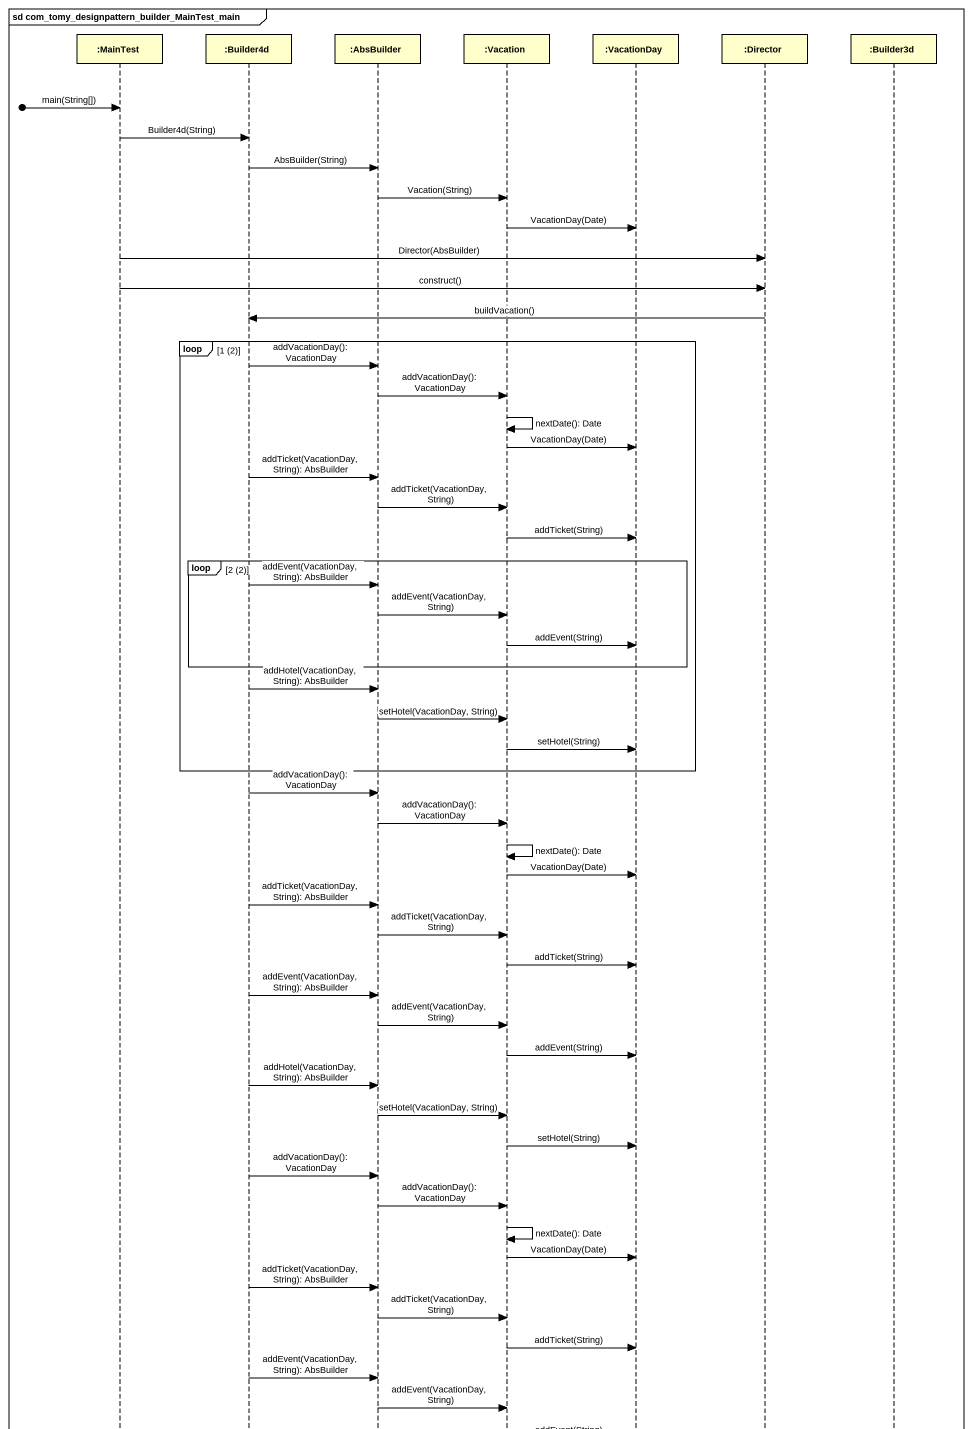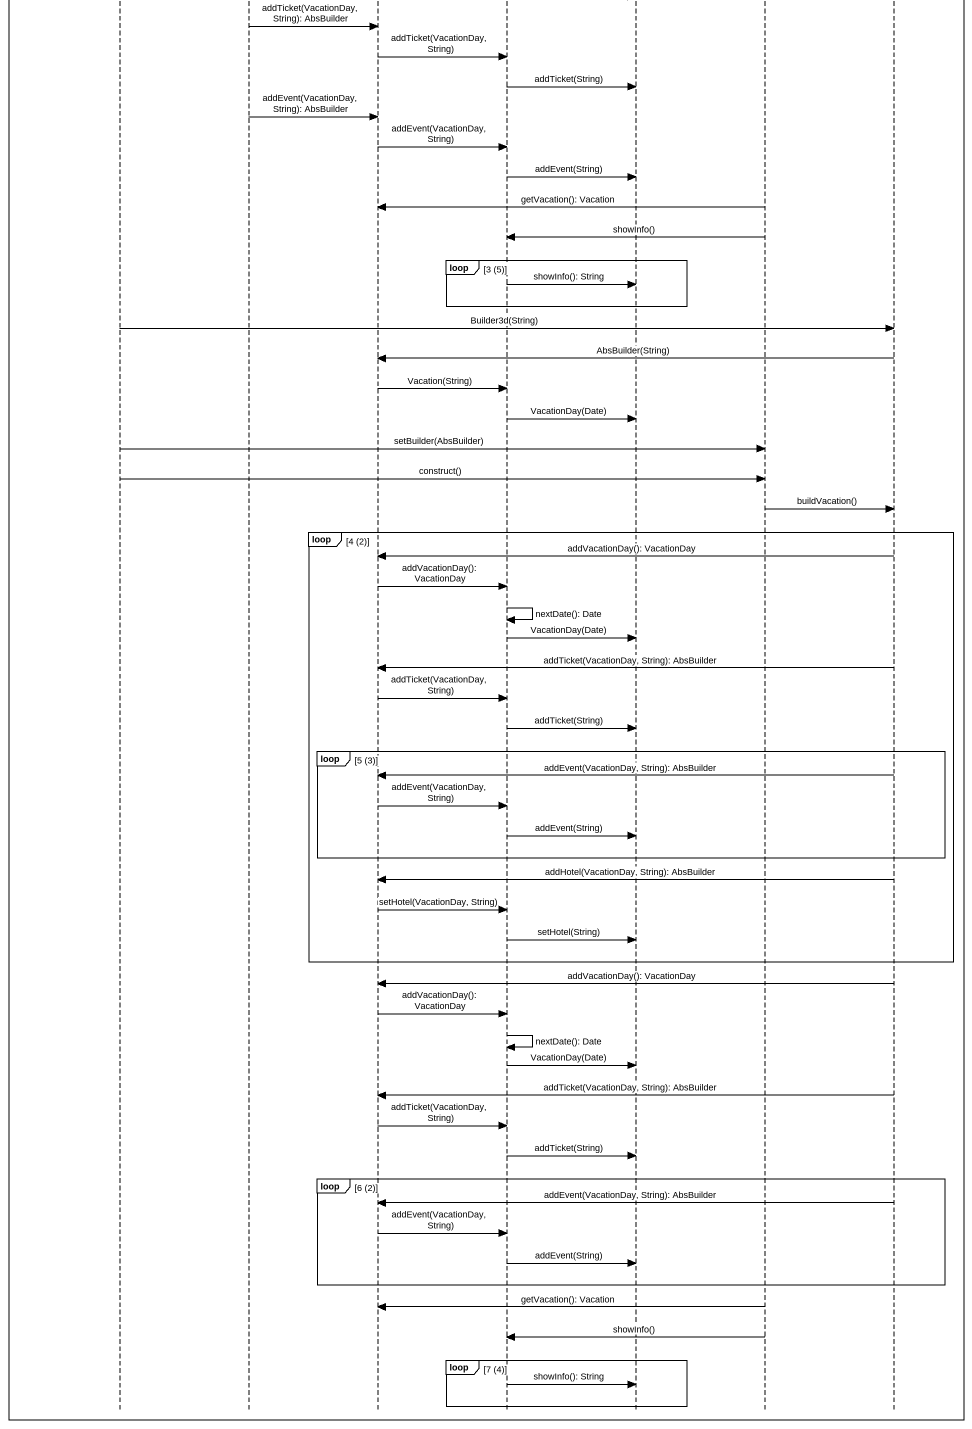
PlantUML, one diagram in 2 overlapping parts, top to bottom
@startuml
mainframe sd com_tomy_designpattern_builder_MainTest_main
hide footbox
participant ":MainTest" as MainTest
participant ":Builder4d" as Builder4d
participant ":AbsBuilder" as AbsBuilder
participant ":Vacation" as Vacation
participant ":VacationDay" as VacationDay
participant ":Director" as Director
participant ":Builder3d" as Builder3d

[o-> MainTest : main(String[])
MainTest -> Builder4d : Builder4d(String)
Builder4d -> AbsBuilder : AbsBuilder(String)
AbsBuilder -> Vacation : Vacation(String)
Vacation -> VacationDay : VacationDay(Date)
MainTest -> Director : Director(AbsBuilder)
MainTest -> Director : construct()
Director -> Builder4d : buildVacation()
loop 1 (2)
  Builder4d -> AbsBuilder : addVacationDay(): VacationDay
  AbsBuilder -> Vacation : addVacationDay(): VacationDay
  Vacation -> Vacation : nextDate(): Date
  Vacation -> VacationDay : VacationDay(Date)
  Builder4d -> AbsBuilder : addTicket(VacationDay, String): AbsBuilder
  AbsBuilder -> Vacation : addTicket(VacationDay, String)
  Vacation -> VacationDay : addTicket(String)
  loop 2 (2)
    Builder4d -> AbsBuilder : addEvent(VacationDay, String): AbsBuilder
    AbsBuilder -> Vacation : addEvent(VacationDay, String)
    Vacation -> VacationDay : addEvent(String)
  end
  Builder4d -> AbsBuilder : addHotel(VacationDay, String): AbsBuilder
  AbsBuilder -> Vacation : setHotel(VacationDay, String)
  Vacation -> VacationDay : setHotel(String)
end
Builder4d -> AbsBuilder : addVacationDay(): VacationDay
AbsBuilder -> Vacation : addVacationDay(): VacationDay
Vacation -> Vacation : nextDate(): Date
Vacation -> VacationDay : VacationDay(Date)
Builder4d -> AbsBuilder : addTicket(VacationDay, String): AbsBuilder
AbsBuilder -> Vacation : addTicket(VacationDay, String)
Vacation -> VacationDay : addTicket(String)
Builder4d -> AbsBuilder : addEvent(VacationDay, String): AbsBuilder
AbsBuilder -> Vacation : addEvent(VacationDay, String)
Vacation -> VacationDay : addEvent(String)
Builder4d -> AbsBuilder : addHotel(VacationDay, String): AbsBuilder
AbsBuilder -> Vacation : setHotel(VacationDay, String)
Vacation -> VacationDay : setHotel(String)
Builder4d -> AbsBuilder : addVacationDay(): VacationDay
AbsBuilder -> Vacation : addVacationDay(): VacationDay
Vacation -> Vacation : nextDate(): Date
Vacation -> VacationDay : VacationDay(Date)
Builder4d -> AbsBuilder : addTicket(VacationDay, String): AbsBuilder
AbsBuilder -> Vacation : addTicket(VacationDay, String)
Vacation -> VacationDay : addTicket(String)
Builder4d -> AbsBuilder : addEvent(VacationDay, String): AbsBuilder
AbsBuilder -> Vacation : addEvent(VacationDay, String)
Vacation -> VacationDay : addEvent(String)
Director -> AbsBuilder : getVacation(): Vacation
Director -> Vacation : showInfo()
loop 3 (5)
  Vacation -> VacationDay : showInfo(): String
end
MainTest -> Builder3d : Builder3d(String)
Builder3d -> AbsBuilder : AbsBuilder(String)
AbsBuilder -> Vacation : Vacation(String)
Vacation -> VacationDay : VacationDay(Date)
MainTest -> Director : setBuilder(AbsBuilder)
MainTest -> Director : construct()
Director -> Builder3d : buildVacation()
loop 4 (2)
  Builder3d -> AbsBuilder : addVacationDay(): VacationDay
  AbsBuilder -> Vacation : addVacationDay(): VacationDay
  Vacation -> Vacation : nextDate(): Date
  Vacation -> VacationDay : VacationDay(Date)
  Builder3d -> AbsBuilder : addTicket(VacationDay, String): AbsBuilder
  AbsBuilder -> Vacation : addTicket(VacationDay, String)
  Vacation -> VacationDay : addTicket(String)
  loop 5 (3)
    Builder3d -> AbsBuilder : addEvent(VacationDay, String): AbsBuilder
    AbsBuilder -> Vacation : addEvent(VacationDay, String)
    Vacation -> VacationDay : addEvent(String)
  end
  Builder3d -> AbsBuilder : addHotel(VacationDay, String): AbsBuilder
  AbsBuilder -> Vacation : setHotel(VacationDay, String)
  Vacation -> VacationDay : setHotel(String)
end
Builder3d -> AbsBuilder : addVacationDay(): VacationDay
AbsBuilder -> Vacation : addVacationDay(): VacationDay
Vacation -> Vacation : nextDate(): Date
Vacation -> VacationDay : VacationDay(Date)
Builder3d -> AbsBuilder : addTicket(VacationDay, String): AbsBuilder
AbsBuilder -> Vacation : addTicket(VacationDay, String)
Vacation -> VacationDay : addTicket(String)
loop 6 (2)
  Builder3d -> AbsBuilder : addEvent(VacationDay, String): AbsBuilder
  AbsBuilder -> Vacation : addEvent(VacationDay, String)
  Vacation -> VacationDay : addEvent(String)
end
Director -> AbsBuilder : getVacation(): Vacation
Director -> Vacation : showInfo()
loop 7 (4)
  Vacation -> VacationDay : showInfo(): String
end
@enduml
